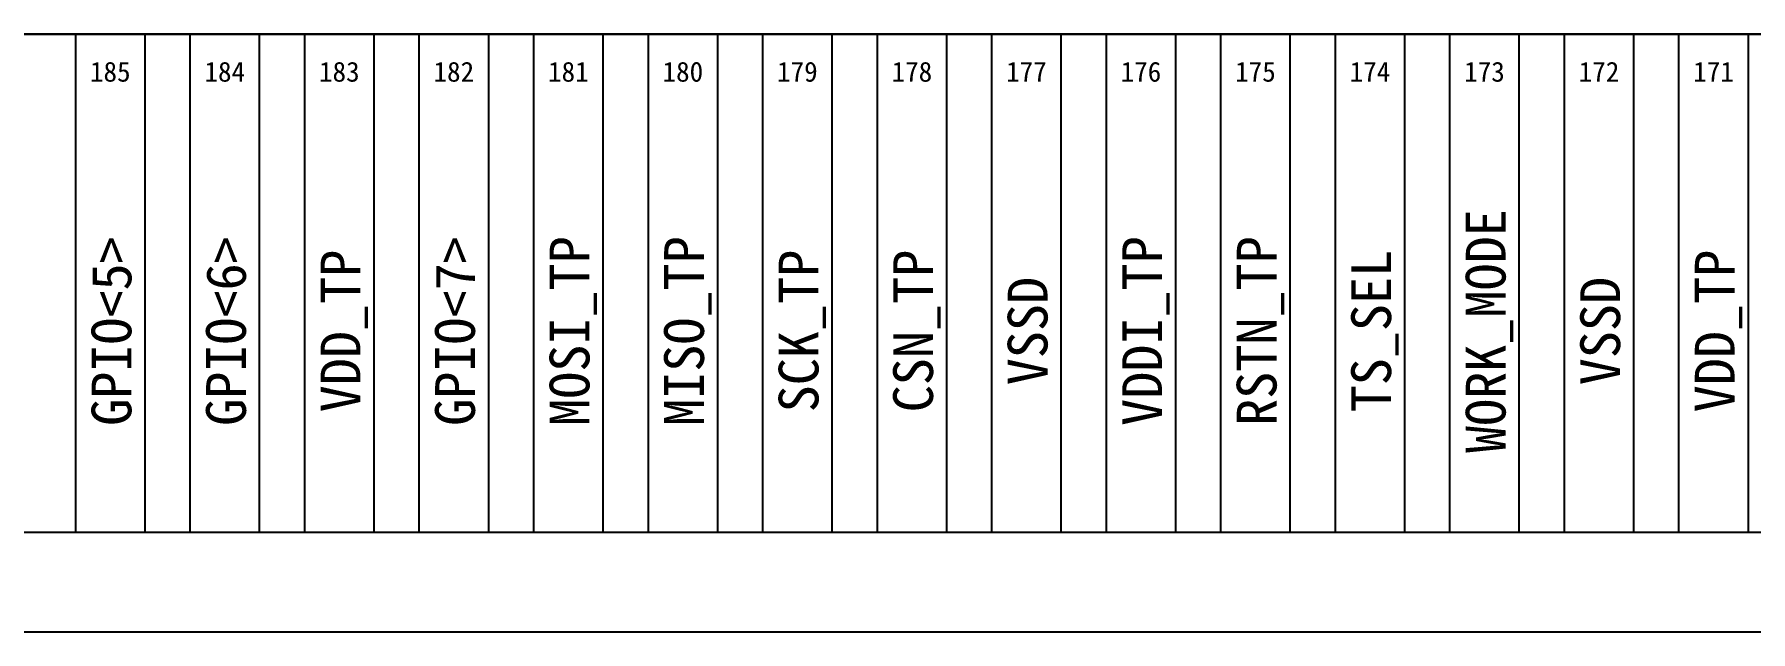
# Model space of a CAD drawing. Header units: millimetres. Extents: x 7349 to 7879, y -734 to -358.
# Drawn here: x 7444.117 to 7445.841, y -525.981 to -525.381 of the extents above; entities that cross this region are included whole.
import ezdxf
from ezdxf.enums import TextEntityAlignment as Align

# ---------------------------------------------------------------- set-up
doc = ezdxf.new("R2010")
doc.units = ezdxf.units.MM
doc.layers.add('FPC', color=42, linetype='Continuous')
doc.layers.add('标 注', color=3, linetype='Continuous')

# ---------------------------------------------------------------- blocks, each defined once
blk = doc.blocks.new('LCD')
at = {"color": 6}
blk.add_line((7370.5424, -538.5852), (7424.3824, -538.5852), dxfattribs=at)
for points in [[(7382.0249, -538.4852), (7412.8999, -538.4852), (7412.8999, -537.9852), (7382.0249, -537.9852)], [(7390.9299, -538.4852), (7390.9999, -538.4852), (7390.9999, -537.9852), (7390.9299, -537.9852)], [(7391.0449, -538.4852), (7391.1149, -538.4852), (7391.1149, -537.9852), (7391.0449, -537.9852)], [(7391.1599, -538.4852), (7391.2299, -538.4852), (7391.2299, -537.9852), (7391.1599, -537.9852)], [(7391.2749, -538.4852), (7391.3449, -538.4852), (7391.3449, -537.9852), (7391.2749, -537.9852)], [(7391.3899, -538.4852), (7391.4599, -538.4852), (7391.4599, -537.9852), (7391.3899, -537.9852)], [(7391.5049, -538.4852), (7391.5749, -538.4852), (7391.5749, -537.9852), (7391.5049, -537.9852)], [(7391.6199, -538.4852), (7391.6899, -538.4852), (7391.6899, -537.9852), (7391.6199, -537.9852)], [(7391.7349, -538.4852), (7391.8049, -538.4852), (7391.8049, -537.9852), (7391.7349, -537.9852)], [(7391.8499, -538.4852), (7391.9199, -538.4852), (7391.9199, -537.9852), (7391.8499, -537.9852)], [(7391.9649, -538.4852), (7392.0349, -538.4852), (7392.0349, -537.9852), (7391.9649, -537.9852)], [(7392.0799, -538.4852), (7392.1499, -538.4852), (7392.1499, -537.9852), (7392.0799, -537.9852)], [(7392.1949, -538.4852), (7392.2649, -538.4852), (7392.2649, -537.9852), (7392.1949, -537.9852)], [(7392.3099, -538.4852), (7392.3799, -538.4852), (7392.3799, -537.9852), (7392.3099, -537.9852)], [(7392.4249, -538.4852), (7392.4949, -538.4852), (7392.4949, -537.9852), (7392.4249, -537.9852)], [(7392.5399, -538.4852), (7392.6099, -538.4852), (7392.6099, -537.9852), (7392.5399, -537.9852)]]:
    blk.add_lwpolyline(points, close=True, dxfattribs=at)
for s, p in [('185', (7390.9649, -538.0227)), ('184', (7391.0799, -538.0227)), ('183', (7391.1949, -538.0227)), ('182', (7391.3099, -538.0227)), ('181', (7391.4249, -538.0227)), ('180', (7391.5399, -538.0227)), ('179', (7391.6549, -538.0227)), ('178', (7391.7699, -538.0227)), ('177', (7391.8849, -538.0227)), ('176', (7391.9999, -538.0227)), ('175', (7392.1149, -538.0227)), ('174', (7392.2299, -538.0227)), ('173', (7392.3449, -538.0227)), ('172', (7392.4599, -538.0227)), ('171', (7392.5749, -538.0227))]:
    blk.add_text(s, height=0.02, dxfattribs=at).set_placement(p, align=Align.MIDDLE_CENTER)
for s, p in [('WORK_MODE', (7392.3461, -538.2832)), ('GPIO<5>', (7390.9661, -538.2832)), ('GPIO<6>', (7391.0811, -538.2832)), ('VDD_TP', (7391.1961, -538.2832)), ('GPIO<7>', (7391.3111, -538.2832)), ('MOSI_TP', (7391.4261, -538.2832)), ('MISO_TP', (7391.5411, -538.2832)), ('SCK_TP', (7391.6561, -538.2832)), ('CSN_TP', (7391.7711, -538.2832)), ('VDDI_TP', (7392.0011, -538.2832)), ('RSTN_TP', (7392.1161, -538.2832)), ('TS_SEL', (7392.2311, -538.2832)), ('VDD_TP', (7392.5761, -538.2832)), ('VSSD', (7391.8861, -538.2832)), ('VSSD', (7392.4611, -538.2832))]:
    blk.add_text(s, height=0.04, rotation=90, dxfattribs=at).set_placement(p, align=Align.MIDDLE_CENTER)

msp = doc.modelspace()

# ---------------------------------------------------------------- linework, layer by layer
at = {"color": 6}
for points in [[(7435.2537, -525.8812), (7466.1287, -525.8812), (7466.1287, -525.3812), (7435.2537, -525.3812)], [(7444.1587, -525.8812), (7444.2287, -525.8812), (7444.2287, -525.3812), (7444.1587, -525.3812)], [(7444.2737, -525.8812), (7444.3437, -525.8812), (7444.3437, -525.3812), (7444.2737, -525.3812)], [(7444.3887, -525.8812), (7444.4587, -525.8812), (7444.4587, -525.3812), (7444.3887, -525.3812)], [(7444.5037, -525.8812), (7444.5737, -525.8812), (7444.5737, -525.3812), (7444.5037, -525.3812)], [(7444.6187, -525.8812), (7444.6887, -525.8812), (7444.6887, -525.3812), (7444.6187, -525.3812)], [(7444.7337, -525.8812), (7444.8037, -525.8812), (7444.8037, -525.3812), (7444.7337, -525.3812)], [(7444.8487, -525.8812), (7444.9187, -525.8812), (7444.9187, -525.3812), (7444.8487, -525.3812)], [(7444.9637, -525.8812), (7445.0337, -525.8812), (7445.0337, -525.3812), (7444.9637, -525.3812)], [(7445.0787, -525.8812), (7445.1487, -525.8812), (7445.1487, -525.3812), (7445.0787, -525.3812)], [(7445.1937, -525.8812), (7445.2637, -525.8812), (7445.2637, -525.3812), (7445.1937, -525.3812)], [(7445.3087, -525.8812), (7445.3787, -525.8812), (7445.3787, -525.3812), (7445.3087, -525.3812)], [(7445.4237, -525.8812), (7445.4937, -525.8812), (7445.4937, -525.3812), (7445.4237, -525.3812)], [(7445.5387, -525.8812), (7445.6087, -525.8812), (7445.6087, -525.3812), (7445.5387, -525.3812)], [(7445.6537, -525.8812), (7445.7237, -525.8812), (7445.7237, -525.3812), (7445.6537, -525.3812)], [(7445.7687, -525.8812), (7445.8387, -525.8812), (7445.8387, -525.3812), (7445.7687, -525.3812)]]:
    msp.add_lwpolyline(points, close=True, dxfattribs=at)
at = {"layer": 'FPC', "color": 30}
msp.add_line((7434.8562, -525.3812), (7466.5262, -525.3812), dxfattribs=at)

# ---------------------------------------------------------------- block references
at = {"layer": '标 注', "color": 7}
msp.add_blockref('LCD', (53.2288, 12.6039), dxfattribs=at)

# ---------------------------------------------------------------- texts
at = {"color": 6}
for s, p in [('185', (7444.1937, -525.4188)), ('184', (7444.3087, -525.4188)), ('183', (7444.4237, -525.4188)), ('182', (7444.5387, -525.4188)), ('181', (7444.6537, -525.4188)), ('180', (7444.7687, -525.4188)), ('179', (7444.8837, -525.4188)), ('178', (7444.9987, -525.4188)), ('177', (7445.1137, -525.4188)), ('176', (7445.2287, -525.4188)), ('175', (7445.3437, -525.4188)), ('174', (7445.4587, -525.4188)), ('173', (7445.5737, -525.4188)), ('172', (7445.6887, -525.4188)), ('171', (7445.8037, -525.4188))]:
    msp.add_text(s, height=0.02, dxfattribs=at).set_placement(p, align=Align.MIDDLE_CENTER)
for s, p in [('WORK_MODE', (7445.5749, -525.6793)), ('GPIO<5>', (7444.1949, -525.6793)), ('GPIO<6>', (7444.3099, -525.6793)), ('GPIO<7>', (7444.5399, -525.6793)), ('MOSI_TP', (7444.6549, -525.6793)), ('MISO_TP', (7444.7699, -525.6793)), ('VDDI_TP', (7445.2299, -525.6793)), ('RSTN_TP', (7445.3449, -525.6793)), ('VDD_TP', (7444.4249, -525.6793)), ('SCK_TP', (7444.8849, -525.6793)), ('CSN_TP', (7444.9999, -525.6793)), ('TS_SEL', (7445.4599, -525.6793)), ('VDD_TP', (7445.8049, -525.6793)), ('VSSD', (7445.1149, -525.6793)), ('VSSD', (7445.6899, -525.6793))]:
    msp.add_text(s, height=0.04, rotation=90, dxfattribs=at).set_placement(p, align=Align.MIDDLE_CENTER)

doc.saveas('drawing.dxf')
